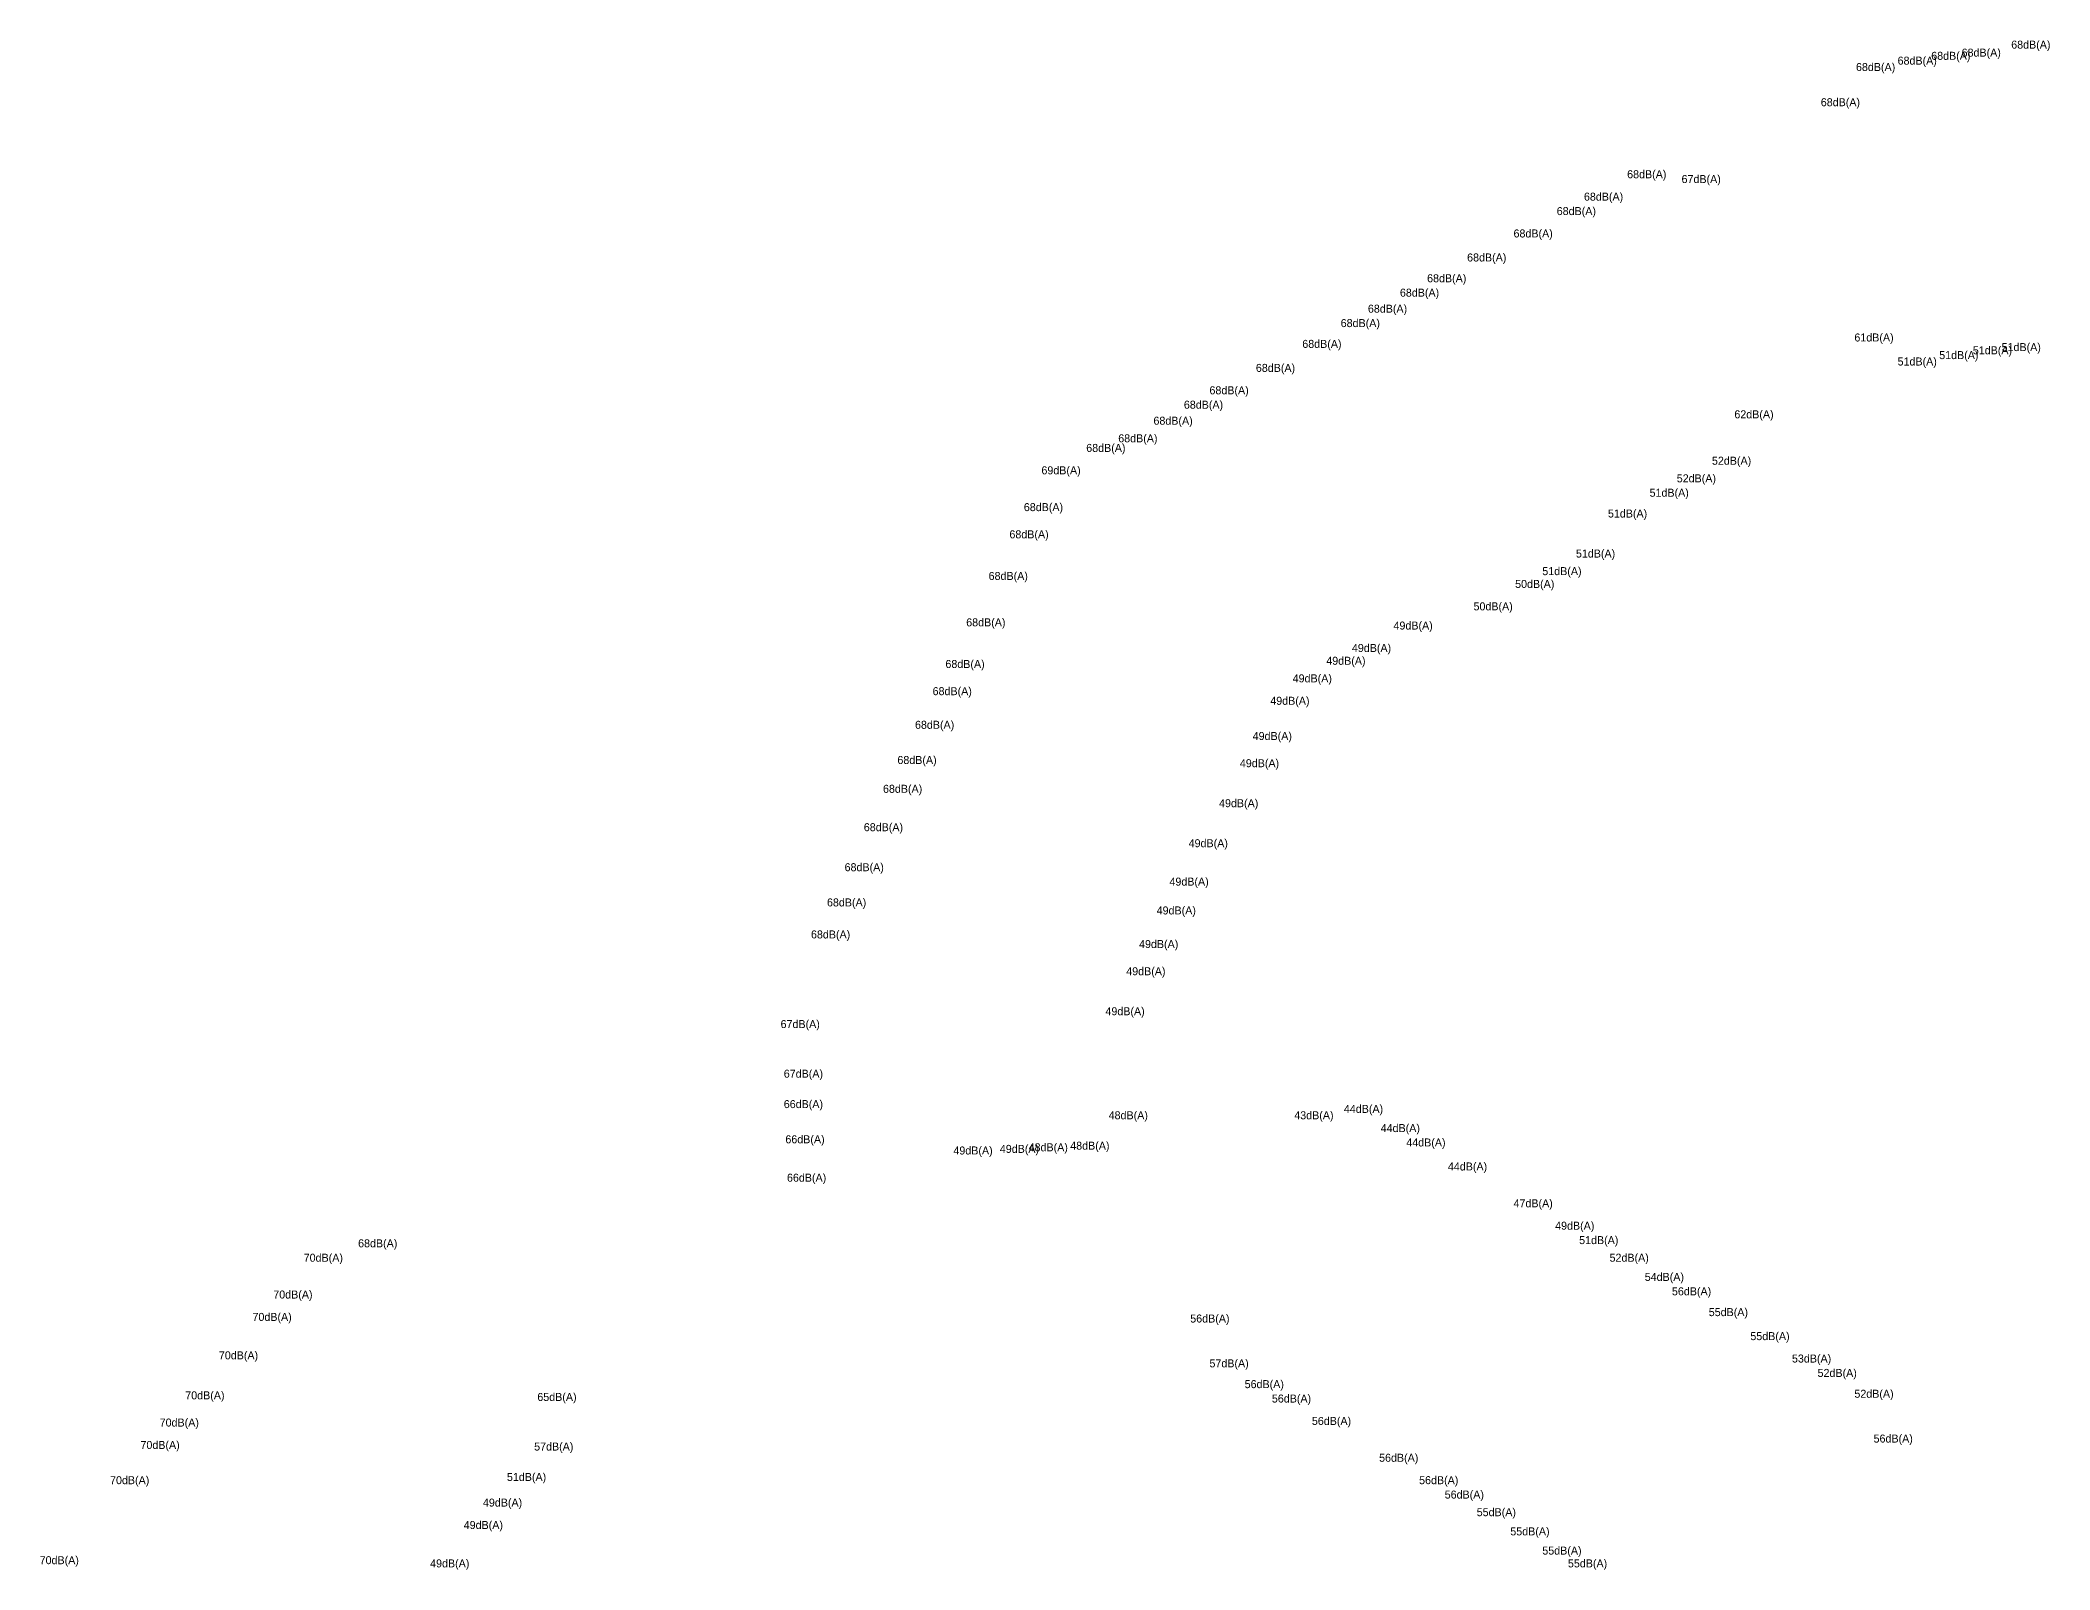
# Model space of a CAD drawing. Extents: x 846089 to 846361, y 827424 to 827644.
# Drawn here: x 846102.8 to 846228.4, y 827544.3 to 827639.9 of the extents above; entities that cross this region are included whole.
import ezdxf
from ezdxf.enums import TextEntityAlignment as Align

# ---------------------------------------------------------------- set-up
doc = ezdxf.new("R2010")
doc.units = 0
doc.layers.add('SPL_No_Exceedance', color=3, linetype='Continuous')
doc.styles.add('LiberationSerif', font='LiberationSerif-Regular.ttf')

msp = doc.modelspace()

# ---------------------------------------------------------------- texts
at = {"layer": 'SPL_No_Exceedance', "style": 'LiberationSerif'}
for s, p in [('68dB(A)', (846227.2, 827639.6)), ('68dB(A)', (846217.5, 827638.2)), ('68dB(A)', (846220.1, 827638.6)), ('68dB(A)', (846222.2, 827638.9)), ('68dB(A)', (846224.1, 827639.1)), ('68dB(A)', (846215.3, 827636)), ('68dB(A)', (846203.2, 827631.5)), ('67dB(A)', (846206.6, 827631.2)), ('68dB(A)', (846198.8, 827629.2)), ('68dB(A)', (846200.5, 827630.1)), ('68dB(A)', (846196.1, 827627.8)), ('68dB(A)', (846193.2, 827626.3)), ('68dB(A)', (846189, 827624.1)), ('68dB(A)', (846190.7, 827625)), ('68dB(A)', (846187, 827623.1)), ('68dB(A)', (846185.3, 827622.2)), ('68dB(A)', (846182.9, 827620.9)), ('61dB(A)', (846217.4, 827621.3)), ('51dB(A)', (846224.8, 827620.5)), ('51dB(A)', (846226.6, 827620.7)), ('68dB(A)', (846180, 827619.4)), ('51dB(A)', (846220.1, 827619.8)), ('51dB(A)', (846222.7, 827620.2)), ('68dB(A)', (846177.1, 827618)), ('68dB(A)', (846175.5, 827617.1)), ('68dB(A)', (846173.6, 827616.1)), ('62dB(A)', (846209.9, 827616.5)), ('68dB(A)', (846169.4, 827614.4)), ('68dB(A)', (846171.4, 827615)), ('69dB(A)', (846166.6, 827613)), ('52dB(A)', (846208.5, 827613.6)), ('51dB(A)', (846204.6, 827611.6)), ('52dB(A)', (846206.3, 827612.5)), ('68dB(A)', (846165.5, 827610.7)), ('51dB(A)', (846202, 827610.3)), ('68dB(A)', (846164.6, 827609)), ('51dB(A)', (846200, 827607.8)), ('51dB(A)', (846197.9, 827606.7)), ('68dB(A)', (846163.3, 827606.4)), ('50dB(A)', (846196.2, 827605.9)), ('50dB(A)', (846193.6, 827604.5)), ('68dB(A)', (846161.9, 827603.5)), ('49dB(A)', (846188.6, 827603.3)), ('49dB(A)', (846186, 827601.9)), ('68dB(A)', (846160.6, 827600.9)), ('49dB(A)', (846184.4, 827601.1)), ('68dB(A)', (846159.8, 827599.2)), ('49dB(A)', (846182.3, 827600)), ('49dB(A)', (846180.9, 827598.6)), ('68dB(A)', (846158.7, 827597.1)), ('49dB(A)', (846179.8, 827596.4)), ('68dB(A)', (846157.6, 827594.9)), ('49dB(A)', (846179, 827594.7)), ('68dB(A)', (846156.7, 827593.1)), ('49dB(A)', (846177.7, 827592.2)), ('68dB(A)', (846155.5, 827590.7)), ('49dB(A)', (846175.8, 827589.7)), ('68dB(A)', (846154.3, 827588.2)), ('49dB(A)', (846174.6, 827587.3)), ('68dB(A)', (846153.2, 827586)), ('49dB(A)', (846173.8, 827585.5)), ('68dB(A)', (846152.2, 827584)), ('49dB(A)', (846172.7, 827583.4)), ('49dB(A)', (846171.9, 827581.7)), ('49dB(A)', (846170.6, 827579.2)), ('67dB(A)', (846150.3, 827578.4)), ('67dB(A)', (846150.5, 827575.3)), ('66dB(A)', (846150.5, 827573.4)), ('48dB(A)', (846170.8, 827572.7)), ('43dB(A)', (846182.4, 827572.7)), ('44dB(A)', (846185.5, 827573.1)), ('44dB(A)', (846187.8, 827571.9)), ('66dB(A)', (846150.6, 827571.2)), ('49dB(A)', (846161.1, 827570.5)), ('49dB(A)', (846164, 827570.6)), ('48dB(A)', (846165.8, 827570.7)), ('48dB(A)', (846168.4, 827570.8)), ('44dB(A)', (846189.4, 827571)), ('66dB(A)', (846150.7, 827568.8)), ('44dB(A)', (846192, 827569.5)), ('47dB(A)', (846196.1, 827567.2)), ('49dB(A)', (846198.7, 827565.8)), ('70dB(A)', (846120.5, 827563.8)), ('68dB(A)', (846123.9, 827564.7)), ('51dB(A)', (846200.2, 827564.9)), ('52dB(A)', (846202.1, 827563.8)), ('54dB(A)', (846204.3, 827562.6)), ('70dB(A)', (846118.6, 827561.5)), ('56dB(A)', (846206, 827561.7)), ('70dB(A)', (846117.3, 827560.1)), ('55dB(A)', (846208.3, 827560.4)), ('56dB(A)', (846175.9, 827560)), ('55dB(A)', (846210.9, 827558.9)), ('70dB(A)', (846115.2, 827557.7)), ('53dB(A)', (846213.5, 827557.5)), ('57dB(A)', (846177.1, 827557.2)), ('52dB(A)', (846215.1, 827556.6)), ('70dB(A)', (846113.1, 827555.2)), ('65dB(A)', (846135.1, 827555.1)), ('56dB(A)', (846179.3, 827555.9)), ('56dB(A)', (846181, 827555)), ('52dB(A)', (846217.4, 827555.3)), ('70dB(A)', (846111.5, 827553.5)), ('56dB(A)', (846183.5, 827553.6)), ('56dB(A)', (846218.6, 827552.5)), ('70dB(A)', (846110.3, 827552.1)), ('57dB(A)', (846134.9, 827552)), ('56dB(A)', (846187.7, 827551.3)), ('51dB(A)', (846133.2, 827550.1)), ('70dB(A)', (846108.4, 827549.9)), ('56dB(A)', (846190.2, 827549.9)), ('56dB(A)', (846191.8, 827549)), ('49dB(A)', (846131.7, 827548.5)), ('55dB(A)', (846193.8, 827547.9)), ('49dB(A)', (846130.5, 827547.1)), ('55dB(A)', (846195.9, 827546.7)), ('55dB(A)', (846197.9, 827545.5)), ('70dB(A)', (846104, 827544.9)), ('49dB(A)', (846128.4, 827544.7)), ('55dB(A)', (846199.5, 827544.7))]:
    msp.add_text(s, height=0.5, dxfattribs=at).set_placement(p, align=Align.MIDDLE_CENTER)

doc.saveas('drawing.dxf')
